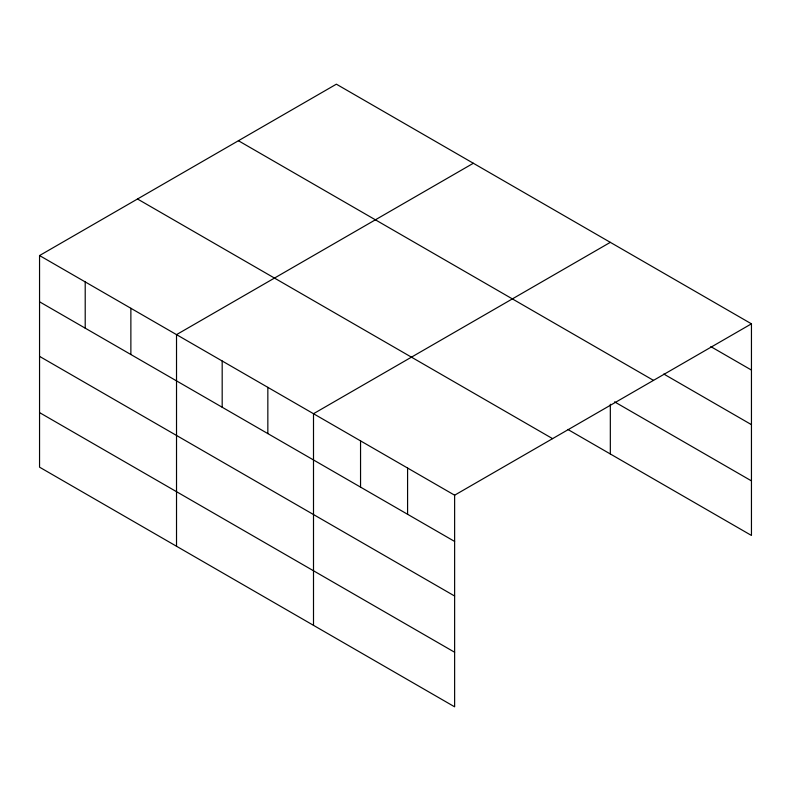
<?xml version="1.0" encoding="UTF-8"?>
<svg xmlns="http://www.w3.org/2000/svg" width="791" height="791" viewBox="0 0 791 791"><rect width="100%" height="100%" fill="white"/><g stroke="black" fill="none" stroke-linecap="round" stroke-linejoin="round"><path stroke-width="1.19" d="M39.55 255.552L454.627 495.196L454.627 706.818L39.55 467.174L39.55 255.552L336.373 84.182L751.45 323.826L751.45 535.448L567.849 429.454M473.344 163.262L176.522 334.633L176.522 546.255M610.326 242.343L313.503 413.713L313.503 625.345M454.627 495.196L751.45 323.826M710.822 346.616L751.45 370.069M663.778 374.034L751.45 424.648M238.417 140.729L653.495 380.372M614.597 401.868L751.45 480.879M137.505 198.996L552.583 438.639M39.55 301.796L454.627 541.44M39.55 356.375L454.627 596.019M39.55 412.605L454.627 652.249M610.326 404.25L610.326 453.975M407.583 468.035L407.583 514.279M360.548 440.874L360.548 487.118M267.842 387.353L267.842 433.597M222.182 360.993L222.182 407.236M130.871 308.272L130.871 354.516M85.21 281.912L85.21 328.156"/></g></svg>
